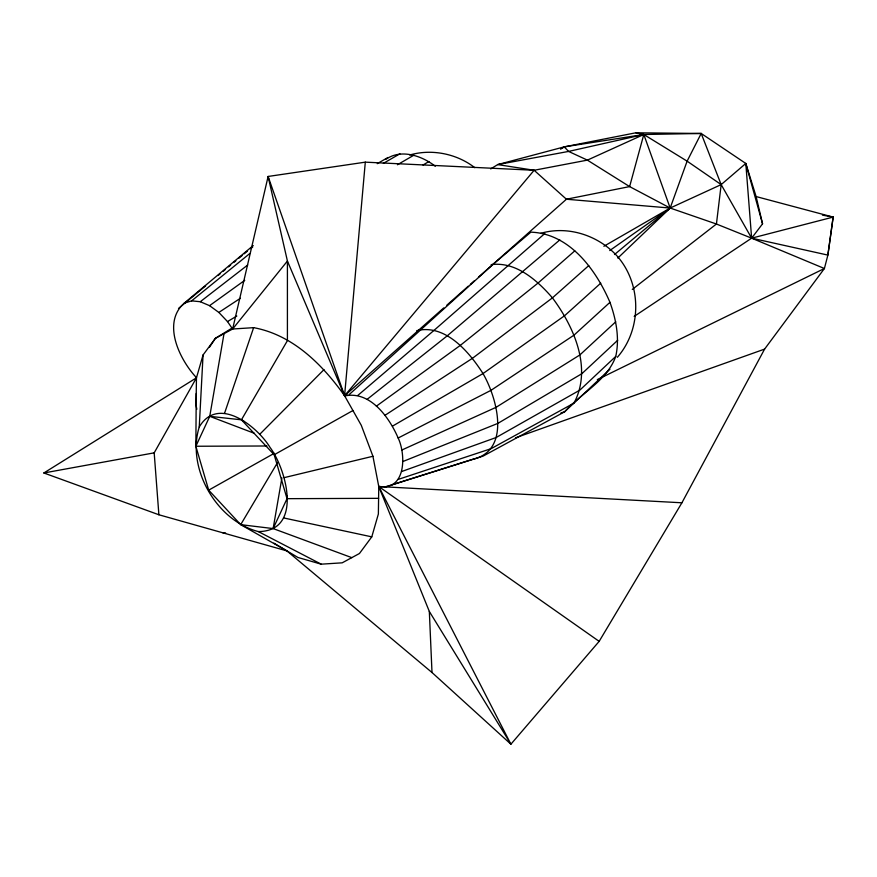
<?xml version="1.0" encoding="UTF-8"?>
<svg xmlns="http://www.w3.org/2000/svg" width="877" height="877" viewBox="0 0 877 877"><rect width="100%" height="100%" fill="white"/><g stroke="black" fill="none" stroke-linecap="round" stroke-linejoin="round"><path stroke-width="1.32" d="M196.24 393.499L195.856 446.25L208.682 490.155L240.693 524.654L286.911 550.899L431.999 672.516L510.907 744.2L599.155 641.361L681.911 502.784L764.591 349.112L824.402 268.515L827.877 255.097L833.15 217.09L756.117 196.558L745.801 163.462L701.194 133.468L635.803 132.8L564.262 146.865L497.687 164.591L490.714 168.921M287.053 495.965L287.031 498.673L273.142 528.579L240.693 524.654L277.658 462.365M597.292 379.62L824.402 268.515L751.633 238.171L721.168 184.608L701.194 133.468L643.806 134.499L587.382 160.129L534.126 170.27L365.303 162.157L268.11 176.463L287.415 261.028L344.584 395.757L361.28 425.312L372.933 456.27L378.765 486.527L378.371 514.01L371.782 536.856L359.438 553.508L342.194 562.826L321.212 564.174L258.342 531.583C216.707 520.85 186.231 468.296 199.254 426.989L203.058 354.977L215.391 338.325L231.977 328.119M365.303 162.157L344.584 395.757L346.952 394.387M378.743 486.373C405.974 491.186 406.161 454.845 398.158 438.018C389.311 417.463 370.138 390.462 344.694 395.955M392.468 484.707L483.008 456.15L564.624 411.795C581.199 393.049 607.005 380.793 615.753 356.424C619.765 338.215 616.158 319.601 609.964 302.324C595.943 269.699 569.579 233.468 530.837 232.153L493.587 263.878L349.178 394.573M822.418 215.117L833.15 217.09L827.877 255.097L751.633 238.171L716.432 224.019L670.171 208.046L629.62 186.593L587.382 160.129L568.581 151.425L564.262 146.865L560.666 148.838M224.019 333.666L209.746 416.334L195.856 446.25L266.915 445.987M281.89 477.91L273.142 528.579L351.776 557.64M203.058 354.977L196.459 377.823L154.188 452.85L158.89 514.766L286.911 550.899M258.342 531.583C302.96 531.243 286.746 469.831 270.028 447.38C257.268 426.463 218.11 395.012 199.254 426.989M224.523 413.341L253.628 327.658C292.721 334.817 322.418 364.525 344.584 395.757L443.751 307.904M253.234 245.538L184.203 303.157C161.653 323.12 179.686 359.844 196.492 377.713M701.194 133.468L687.119 161.16L670.171 208.046L617.814 258.079M209.57 347.073L215.391 338.325L232.646 329.007L287.415 261.028L287.415 340.638L241.438 419.82L209.746 416.334L254.308 433.304M617.342 357.301C641.854 329.237 641.854 284.367 617.342 256.303C598.553 235.398 567.836 225.301 540.616 233.37M756.117 196.558L762.552 223.821L751.633 238.171L634.181 316.4M762.552 223.821L745.801 163.462L721.168 184.608L670.171 208.046L566.432 199.232L534.126 170.27L344.584 395.757L268.11 176.463L232.646 329.007L253.628 327.658M259.735 434.312L323.997 369.612M615.753 356.424L579.85 390.122L496.097 437.535L401.743 471.508M617.726 340.243L581.857 373.701L497.818 423.416L402.971 461.488M252.444 246.766L250.427 248.63L252.675 247.095M386.077 159.208C401.162 148.63 421.936 155.788 435.299 166.246M609.964 369.217L564.624 411.795L560.962 412.924M615.753 321.793L579.85 354.955L496.097 407.301L401.743 450.065M609.964 302.324L573.975 335.167L491.043 390.298L398.158 438.018M600.767 283.15L564.624 315.698L483.008 373.569L392.468 426.145M588.763 265.599L552.433 297.862L472.528 358.244L385.036 415.281M446.821 305.196L468.285 286.176M470.324 284.367L474.413 280.739M478.502 277.121L566.432 199.232L629.62 186.593L643.806 134.499L635.803 132.8M574.797 250.844L538.237 282.876L460.337 345.363L376.386 406.15M559.8 239.914L447.248 335.814L367.101 399.375M544.803 233.534L434.159 330.245L357.827 395.428M614.503 254.538L670.171 208.046L643.806 134.499L564.262 146.865L560.71 148.915M178.513 308.441L205.613 285.902M218.121 275.499L220.204 273.767M223.328 271.168L225.411 269.425M228.546 266.827L230.629 265.095M233.753 262.497L235.836 260.765M238.961 258.156L242.096 255.558M244.179 253.826L247.303 251.228M184.203 303.157L191.635 300.855L249.879 253.453M632.284 289.432L716.432 224.019L721.168 184.608L687.119 161.16L643.806 134.499L568.581 151.425L497.687 164.591L534.126 170.27M191.635 300.855L200.285 301.721L247.72 265.007M200.285 301.721L209.57 305.667L244.749 280.333M609.734 250.559L670.171 208.046L603.869 246.273M209.57 305.667L218.844 312.431L240.397 298.268M158.89 514.766L43.85 472.977L196.459 377.823L196.064 405.306L196.832 409.252M218.844 312.431L227.494 321.563L236.812 316.049M423.032 164.997L428.875 161.565M397.424 164.755L413.889 155.185M377.242 163.67L387.919 157.509M383.37 163.363L399.912 153.804M208.682 490.155L274.293 453.288M243.795 421.157L241.438 419.82L274.194 454.768L352.927 410.535M515.544 437.809L764.591 349.112M398.158 479.423L491.043 448.695L573.975 403.124C592.501 368.373 574.007 326.77 552.433 297.862C537.228 280.333 516.005 261.324 491.153 264.635M385.036 486.998L472.528 459.384C511.521 450.592 497.106 397.829 483.008 373.569C469.228 351.962 445.45 323.712 416.718 330.662M833.15 217.09L751.633 238.171L745.801 163.462M284.203 477.636L372.933 456.27M409.702 155.021C431.594 148.597 456.895 153.705 474.786 167.682M43.85 472.977L154.188 452.85M378.601 498.333L287.031 498.673L274.194 454.768M681.911 502.784L378.765 486.527L429.335 611.466L510.907 744.2L378.765 486.527L599.155 641.361M222.901 532.832L225.619 532.975M283.622 517.934L371.782 536.856M321.212 564.174L297.928 557.465L273.92 543.148M227.494 321.563L232.602 329.028M429.335 611.466L431.999 672.516"/></g></svg>
